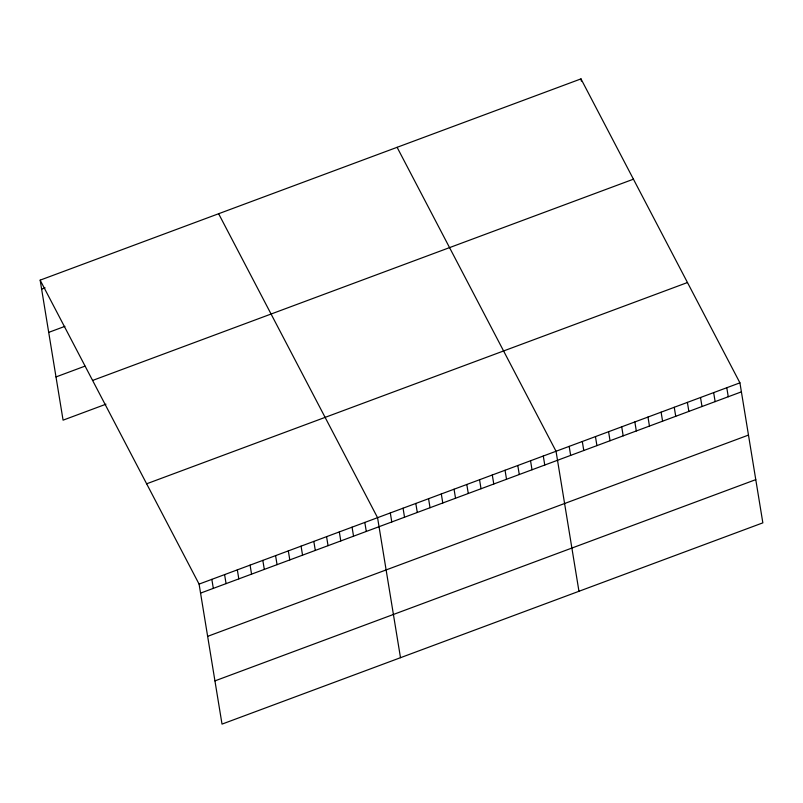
<?xml version="1.0" encoding="UTF-8"?>
<svg xmlns="http://www.w3.org/2000/svg" width="803" height="803" viewBox="0 0 803 803"><rect width="100%" height="100%" fill="white"/><g stroke="black" fill="none" stroke-linecap="round" stroke-linejoin="round"><path stroke-width="1.2" d="M40.15 280.147L580.981 78.885L739.924 382.84L762.85 522.853L222.019 724.115L199.084 584.102L40.15 280.147L63.076 420.16L105.956 404.2M41.626 289.15L45.098 287.865M48.702 332.382L64.933 326.349M55.999 376.928L84.967 366.148M92.596 380.451L633.437 179.189M146.638 483.797L687.468 282.536M199.084 584.102L739.924 382.84M200.569 593.116L741.4 391.854M207.646 636.347L748.476 435.085M214.933 680.884L755.774 479.632M397.104 147.31L556.037 451.266L578.963 591.289M218.627 213.728L377.561 517.684L400.496 657.697M726.785 387.729L728.261 396.742M713.656 392.617L715.132 401.63M700.517 397.505L701.993 406.519M687.388 402.393L688.864 411.407M674.249 407.282L675.725 416.295M661.11 412.17L662.585 421.184M647.981 417.058L649.456 426.072M580.981 78.885L581.352 81.133M634.842 421.946L636.317 430.96M621.713 426.835L623.188 435.848M608.574 431.723L610.049 440.737M595.445 436.601L596.92 445.615M582.305 441.489L583.781 450.503M569.176 446.378L570.652 455.391M543.29 456.014L544.765 465.027M530.542 460.761L532.018 469.775M517.794 465.499L519.27 474.513M505.047 470.247L506.522 479.261M492.299 474.985L493.775 483.998M479.552 479.732L481.027 488.746M466.804 484.48L468.279 493.494M454.056 489.218L455.532 498.231M441.309 493.965L442.784 502.979M428.561 498.713L430.037 507.717M415.803 503.451L417.289 512.465M403.056 508.199L404.531 517.212M390.308 512.936L391.784 521.95M364.813 522.432L366.288 531.445M352.065 527.169L353.541 536.183M339.318 531.917L340.793 540.931M326.57 536.665L328.046 545.669M313.822 541.403L315.298 550.416M301.075 546.15L302.55 555.164M288.327 550.888L289.803 559.902M275.58 555.636L277.055 564.65M262.832 560.384L264.307 569.397M250.084 565.121L251.56 574.135M237.337 569.869L238.812 578.883M224.589 574.607L226.065 583.62M211.841 579.354L213.317 588.368"/></g></svg>
